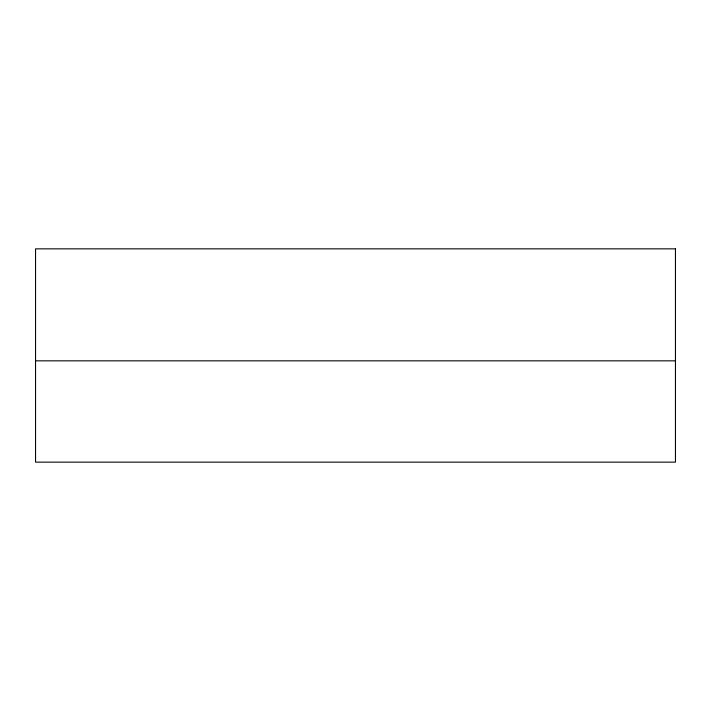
<?xml version="1.0" encoding="UTF-8"?>
<svg xmlns="http://www.w3.org/2000/svg" width="711" height="711" viewBox="0 0 711 711"><rect width="100%" height="100%" fill="white"/><g stroke="black" fill="none" stroke-linecap="round" stroke-linejoin="round"><path stroke-width="1.07" d="M35.55 360.833L675.45 360.833M675.45 248.85L35.55 248.85L35.55 462.15L675.45 462.15L675.45 248.85"/></g></svg>
